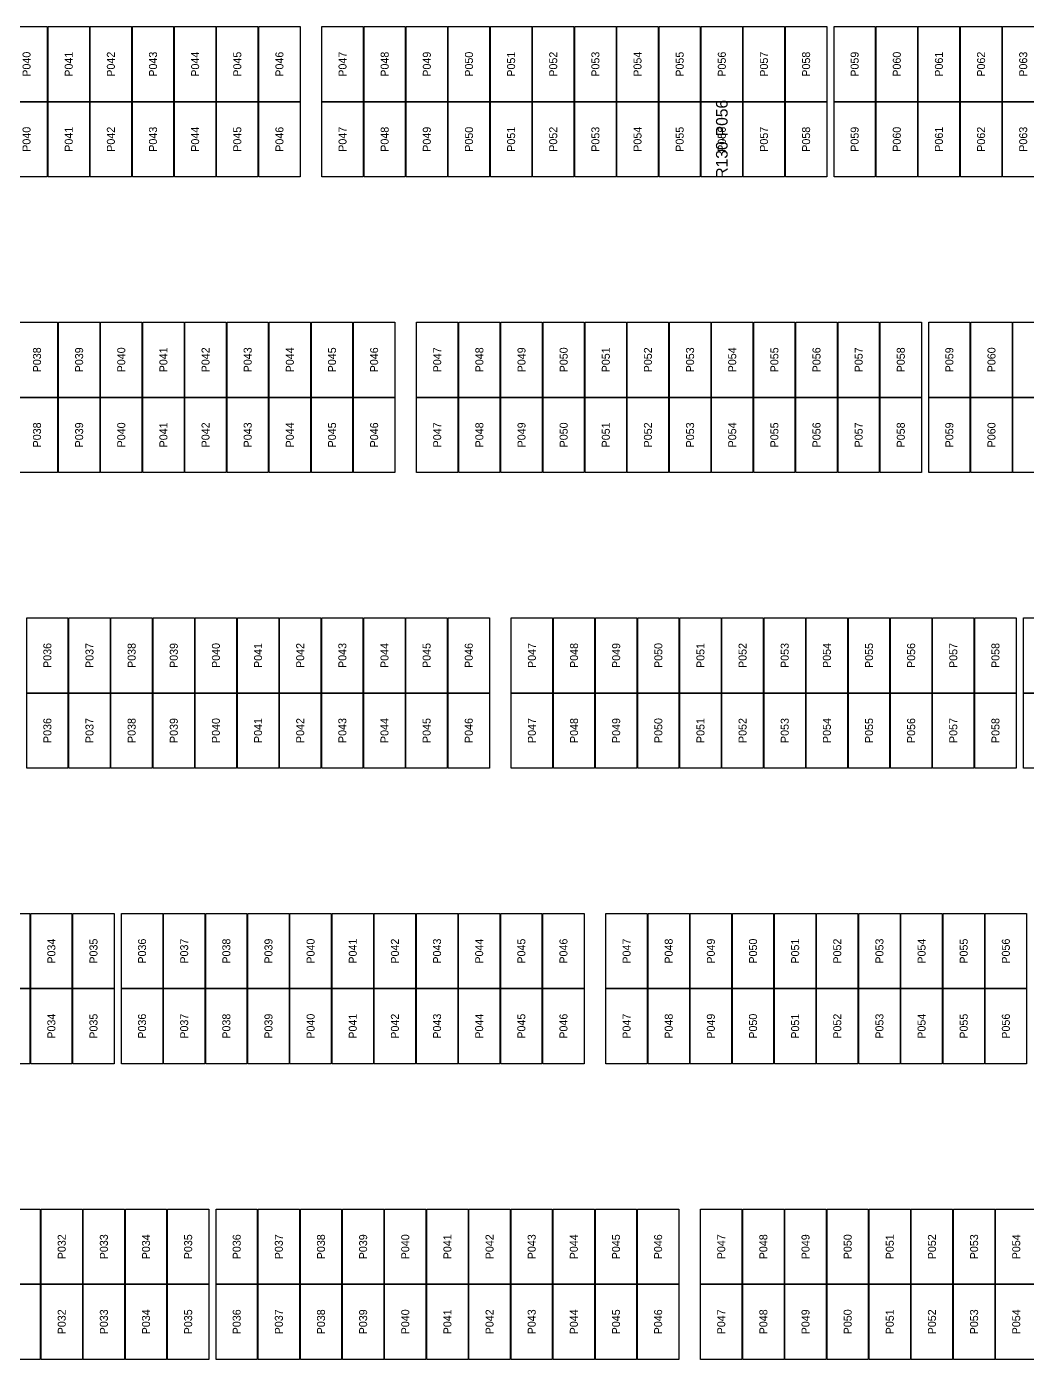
# Model space of a CAD drawing. Extents: x 296295 to 296770, y 651564 to 652121.
# Drawn here: x 296613.13 to 296640.63, y 651564.12 to 651600.75 of the extents above; entities that cross this region are included whole.
import ezdxf
from ezdxf.enums import TextEntityAlignment as Align

# ---------------------------------------------------------------- set-up
doc = ezdxf.new("R2010")
doc.units = 0

msp = doc.modelspace()

# ---------------------------------------------------------------- linework, layer by layer
at = {"layer": 'DEFECTIVE_PANELS'}
msp.add_lwpolyline([(296631.663, 651598.684), (296632.797, 651598.684), (296632.797, 651596.621), (296631.663, 651596.621)], close=True, dxfattribs=at)
at = {"layer": 'PANELS_MASTER'}
for points in [[(296612.559, 651600.747), (296613.693, 651600.747), (296613.693, 651598.684), (296612.559, 651598.684)], [(296613.717, 651600.747), (296614.851, 651600.747), (296614.851, 651598.684), (296613.717, 651598.684)], [(296614.875, 651600.747), (296616.009, 651600.747), (296616.009, 651598.684), (296614.875, 651598.684)], [(296616.033, 651600.747), (296617.167, 651600.747), (296617.167, 651598.684), (296616.033, 651598.684)], [(296617.191, 651600.747), (296618.325, 651600.747), (296618.325, 651598.684), (296617.191, 651598.684)], [(296618.349, 651600.747), (296619.483, 651600.747), (296619.483, 651598.684), (296618.349, 651598.684)], [(296619.507, 651600.747), (296620.641, 651600.747), (296620.641, 651598.684), (296619.507, 651598.684)], [(296621.241, 651600.747), (296622.375, 651600.747), (296622.375, 651598.684), (296621.241, 651598.684)], [(296622.399, 651600.747), (296623.533, 651600.747), (296623.533, 651598.684), (296622.399, 651598.684)], [(296623.557, 651600.747), (296624.691, 651600.747), (296624.691, 651598.684), (296623.557, 651598.684)], [(296624.715, 651600.747), (296625.849, 651600.747), (296625.849, 651598.684), (296624.715, 651598.684)], [(296625.873, 651600.747), (296627.007, 651600.747), (296627.007, 651598.684), (296625.873, 651598.684)], [(296627.031, 651600.747), (296628.165, 651600.747), (296628.165, 651598.684), (296627.031, 651598.684)], [(296628.189, 651600.747), (296629.323, 651600.747), (296629.323, 651598.684), (296628.189, 651598.684)], [(296629.347, 651600.747), (296630.481, 651600.747), (296630.481, 651598.684), (296629.347, 651598.684)], [(296630.505, 651600.747), (296631.639, 651600.747), (296631.639, 651598.684), (296630.505, 651598.684)], [(296631.663, 651600.747), (296632.797, 651600.747), (296632.797, 651598.684), (296631.663, 651598.684)], [(296632.821, 651600.747), (296633.955, 651600.747), (296633.955, 651598.684), (296632.821, 651598.684)], [(296633.979, 651600.747), (296635.113, 651600.747), (296635.113, 651598.684), (296633.979, 651598.684)], [(296635.313, 651600.747), (296636.447, 651600.747), (296636.447, 651598.684), (296635.313, 651598.684)], [(296636.471, 651600.747), (296637.605, 651600.747), (296637.605, 651598.684), (296636.471, 651598.684)], [(296637.629, 651600.747), (296638.763, 651600.747), (296638.763, 651598.684), (296637.629, 651598.684)], [(296638.787, 651600.747), (296639.921, 651600.747), (296639.921, 651598.684), (296638.787, 651598.684)], [(296639.945, 651600.747), (296641.079, 651600.747), (296641.079, 651598.684), (296639.945, 651598.684)], [(296612.559, 651598.684), (296613.693, 651598.684), (296613.693, 651596.621), (296612.559, 651596.621)], [(296613.717, 651598.684), (296614.851, 651598.684), (296614.851, 651596.621), (296613.717, 651596.621)], [(296614.875, 651598.684), (296616.009, 651598.684), (296616.009, 651596.621), (296614.875, 651596.621)], [(296616.033, 651598.684), (296617.167, 651598.684), (296617.167, 651596.621), (296616.033, 651596.621)], [(296617.191, 651598.684), (296618.325, 651598.684), (296618.325, 651596.621), (296617.191, 651596.621)], [(296618.349, 651598.684), (296619.483, 651598.684), (296619.483, 651596.621), (296618.349, 651596.621)], [(296619.507, 651598.684), (296620.641, 651598.684), (296620.641, 651596.621), (296619.507, 651596.621)], [(296621.241, 651598.684), (296622.375, 651598.684), (296622.375, 651596.621), (296621.241, 651596.621)], [(296622.399, 651598.684), (296623.533, 651598.684), (296623.533, 651596.621), (296622.399, 651596.621)], [(296623.557, 651598.684), (296624.691, 651598.684), (296624.691, 651596.621), (296623.557, 651596.621)], [(296624.715, 651598.684), (296625.849, 651598.684), (296625.849, 651596.621), (296624.715, 651596.621)], [(296625.873, 651598.684), (296627.007, 651598.684), (296627.007, 651596.621), (296625.873, 651596.621)], [(296627.031, 651598.684), (296628.165, 651598.684), (296628.165, 651596.621), (296627.031, 651596.621)], [(296628.189, 651598.684), (296629.323, 651598.684), (296629.323, 651596.621), (296628.189, 651596.621)], [(296629.347, 651598.684), (296630.481, 651598.684), (296630.481, 651596.621), (296629.347, 651596.621)], [(296630.505, 651598.684), (296631.639, 651598.684), (296631.639, 651596.621), (296630.505, 651596.621)], [(296632.821, 651598.684), (296633.955, 651598.684), (296633.955, 651596.621), (296632.821, 651596.621)], [(296633.979, 651598.684), (296635.113, 651598.684), (296635.113, 651596.621), (296633.979, 651596.621)], [(296635.313, 651598.684), (296636.447, 651598.684), (296636.447, 651596.621), (296635.313, 651596.621)], [(296636.471, 651598.684), (296637.605, 651598.684), (296637.605, 651596.621), (296636.471, 651596.621)], [(296637.629, 651598.684), (296638.763, 651598.684), (296638.763, 651596.621), (296637.629, 651596.621)], [(296638.787, 651598.684), (296639.921, 651598.684), (296639.921, 651596.621), (296638.787, 651596.621)], [(296639.945, 651598.684), (296641.079, 651598.684), (296641.079, 651596.621), (296639.945, 651596.621)], [(296612.845, 651592.621), (296613.979, 651592.621), (296613.979, 651590.558), (296612.845, 651590.558)], [(296614.003, 651592.621), (296615.137, 651592.621), (296615.137, 651590.558), (296614.003, 651590.558)], [(296615.161, 651592.621), (296616.295, 651592.621), (296616.295, 651590.558), (296615.161, 651590.558)], [(296616.319, 651592.621), (296617.453, 651592.621), (296617.453, 651590.558), (296616.319, 651590.558)], [(296617.477, 651592.621), (296618.611, 651592.621), (296618.611, 651590.558), (296617.477, 651590.558)], [(296618.635, 651592.621), (296619.769, 651592.621), (296619.769, 651590.558), (296618.635, 651590.558)], [(296619.793, 651592.621), (296620.927, 651592.621), (296620.927, 651590.558), (296619.793, 651590.558)], [(296620.951, 651592.621), (296622.085, 651592.621), (296622.085, 651590.558), (296620.951, 651590.558)], [(296622.109, 651592.621), (296623.243, 651592.621), (296623.243, 651590.558), (296622.109, 651590.558)], [(296623.843, 651592.621), (296624.977, 651592.621), (296624.977, 651590.558), (296623.843, 651590.558)], [(296625.001, 651592.621), (296626.135, 651592.621), (296626.135, 651590.558), (296625.001, 651590.558)], [(296626.159, 651592.621), (296627.293, 651592.621), (296627.293, 651590.558), (296626.159, 651590.558)], [(296627.317, 651592.621), (296628.451, 651592.621), (296628.451, 651590.558), (296627.317, 651590.558)], [(296628.475, 651592.621), (296629.609, 651592.621), (296629.609, 651590.558), (296628.475, 651590.558)], [(296629.633, 651592.621), (296630.767, 651592.621), (296630.767, 651590.558), (296629.633, 651590.558)], [(296630.791, 651592.621), (296631.925, 651592.621), (296631.925, 651590.558), (296630.791, 651590.558)], [(296631.949, 651592.621), (296633.083, 651592.621), (296633.083, 651590.558), (296631.949, 651590.558)], [(296633.107, 651592.621), (296634.241, 651592.621), (296634.241, 651590.558), (296633.107, 651590.558)], [(296634.265, 651592.621), (296635.399, 651592.621), (296635.399, 651590.558), (296634.265, 651590.558)], [(296635.423, 651592.621), (296636.557, 651592.621), (296636.557, 651590.558), (296635.423, 651590.558)], [(296636.581, 651592.621), (296637.715, 651592.621), (296637.715, 651590.558), (296636.581, 651590.558)], [(296637.915, 651592.621), (296639.049, 651592.621), (296639.049, 651590.558), (296637.915, 651590.558)], [(296639.073, 651592.621), (296640.207, 651592.621), (296640.207, 651590.558), (296639.073, 651590.558)], [(296640.231, 651592.621), (296641.365, 651592.621), (296641.365, 651590.558), (296640.231, 651590.558)], [(296612.845, 651590.558), (296613.979, 651590.558), (296613.979, 651588.495), (296612.845, 651588.495)], [(296614.003, 651590.558), (296615.137, 651590.558), (296615.137, 651588.495), (296614.003, 651588.495)], [(296615.161, 651590.558), (296616.295, 651590.558), (296616.295, 651588.495), (296615.161, 651588.495)], [(296616.319, 651590.558), (296617.453, 651590.558), (296617.453, 651588.495), (296616.319, 651588.495)], [(296617.477, 651590.558), (296618.611, 651590.558), (296618.611, 651588.495), (296617.477, 651588.495)], [(296618.635, 651590.558), (296619.769, 651590.558), (296619.769, 651588.495), (296618.635, 651588.495)], [(296619.793, 651590.558), (296620.927, 651590.558), (296620.927, 651588.495), (296619.793, 651588.495)], [(296620.951, 651590.558), (296622.085, 651590.558), (296622.085, 651588.495), (296620.951, 651588.495)], [(296622.109, 651590.558), (296623.243, 651590.558), (296623.243, 651588.495), (296622.109, 651588.495)], [(296623.843, 651590.558), (296624.977, 651590.558), (296624.977, 651588.495), (296623.843, 651588.495)], [(296625.001, 651590.558), (296626.135, 651590.558), (296626.135, 651588.495), (296625.001, 651588.495)], [(296626.159, 651590.558), (296627.293, 651590.558), (296627.293, 651588.495), (296626.159, 651588.495)], [(296627.317, 651590.558), (296628.451, 651590.558), (296628.451, 651588.495), (296627.317, 651588.495)], [(296628.475, 651590.558), (296629.609, 651590.558), (296629.609, 651588.495), (296628.475, 651588.495)], [(296629.633, 651590.558), (296630.767, 651590.558), (296630.767, 651588.495), (296629.633, 651588.495)], [(296630.791, 651590.558), (296631.925, 651590.558), (296631.925, 651588.495), (296630.791, 651588.495)], [(296631.949, 651590.558), (296633.083, 651590.558), (296633.083, 651588.495), (296631.949, 651588.495)], [(296633.107, 651590.558), (296634.241, 651590.558), (296634.241, 651588.495), (296633.107, 651588.495)], [(296634.265, 651590.558), (296635.399, 651590.558), (296635.399, 651588.495), (296634.265, 651588.495)], [(296635.423, 651590.558), (296636.557, 651590.558), (296636.557, 651588.495), (296635.423, 651588.495)], [(296636.581, 651590.558), (296637.715, 651590.558), (296637.715, 651588.495), (296636.581, 651588.495)], [(296637.915, 651590.558), (296639.049, 651590.558), (296639.049, 651588.495), (296637.915, 651588.495)], [(296639.073, 651590.558), (296640.207, 651590.558), (296640.207, 651588.495), (296639.073, 651588.495)], [(296640.231, 651590.558), (296641.365, 651590.558), (296641.365, 651588.495), (296640.231, 651588.495)], [(296613.13, 651584.495), (296614.264, 651584.495), (296614.264, 651582.432), (296613.13, 651582.432)], [(296614.288, 651584.495), (296615.422, 651584.495), (296615.422, 651582.432), (296614.288, 651582.432)], [(296615.446, 651584.495), (296616.58, 651584.495), (296616.58, 651582.432), (296615.446, 651582.432)], [(296616.604, 651584.495), (296617.738, 651584.495), (296617.738, 651582.432), (296616.604, 651582.432)], [(296617.762, 651584.495), (296618.896, 651584.495), (296618.896, 651582.432), (296617.762, 651582.432)], [(296618.92, 651584.495), (296620.054, 651584.495), (296620.054, 651582.432), (296618.92, 651582.432)], [(296620.078, 651584.495), (296621.212, 651584.495), (296621.212, 651582.432), (296620.078, 651582.432)], [(296621.236, 651584.495), (296622.37, 651584.495), (296622.37, 651582.432), (296621.236, 651582.432)], [(296622.394, 651584.495), (296623.528, 651584.495), (296623.528, 651582.432), (296622.394, 651582.432)], [(296623.552, 651584.495), (296624.686, 651584.495), (296624.686, 651582.432), (296623.552, 651582.432)], [(296624.71, 651584.495), (296625.844, 651584.495), (296625.844, 651582.432), (296624.71, 651582.432)], [(296626.444, 651584.495), (296627.578, 651584.495), (296627.578, 651582.432), (296626.444, 651582.432)], [(296627.602, 651584.495), (296628.736, 651584.495), (296628.736, 651582.432), (296627.602, 651582.432)], [(296628.76, 651584.495), (296629.894, 651584.495), (296629.894, 651582.432), (296628.76, 651582.432)], [(296629.918, 651584.495), (296631.052, 651584.495), (296631.052, 651582.432), (296629.918, 651582.432)], [(296631.076, 651584.495), (296632.21, 651584.495), (296632.21, 651582.432), (296631.076, 651582.432)], [(296632.234, 651584.495), (296633.368, 651584.495), (296633.368, 651582.432), (296632.234, 651582.432)], [(296633.392, 651584.495), (296634.526, 651584.495), (296634.526, 651582.432), (296633.392, 651582.432)], [(296634.55, 651584.495), (296635.684, 651584.495), (296635.684, 651582.432), (296634.55, 651582.432)], [(296635.708, 651584.495), (296636.842, 651584.495), (296636.842, 651582.432), (296635.708, 651582.432)], [(296636.866, 651584.495), (296638, 651584.495), (296638, 651582.432), (296636.866, 651582.432)], [(296638.024, 651584.495), (296639.158, 651584.495), (296639.158, 651582.432), (296638.024, 651582.432)], [(296639.182, 651584.495), (296640.316, 651584.495), (296640.316, 651582.432), (296639.182, 651582.432)], [(296640.516, 651584.495), (296641.65, 651584.495), (296641.65, 651582.432), (296640.516, 651582.432)], [(296613.13, 651582.432), (296614.264, 651582.432), (296614.264, 651580.369), (296613.13, 651580.369)], [(296614.288, 651582.432), (296615.422, 651582.432), (296615.422, 651580.369), (296614.288, 651580.369)], [(296615.446, 651582.432), (296616.58, 651582.432), (296616.58, 651580.369), (296615.446, 651580.369)], [(296616.604, 651582.432), (296617.738, 651582.432), (296617.738, 651580.369), (296616.604, 651580.369)], [(296617.762, 651582.432), (296618.896, 651582.432), (296618.896, 651580.369), (296617.762, 651580.369)], [(296618.92, 651582.432), (296620.054, 651582.432), (296620.054, 651580.369), (296618.92, 651580.369)], [(296620.078, 651582.432), (296621.212, 651582.432), (296621.212, 651580.369), (296620.078, 651580.369)], [(296621.236, 651582.432), (296622.37, 651582.432), (296622.37, 651580.369), (296621.236, 651580.369)], [(296622.394, 651582.432), (296623.528, 651582.432), (296623.528, 651580.369), (296622.394, 651580.369)], [(296623.552, 651582.432), (296624.686, 651582.432), (296624.686, 651580.369), (296623.552, 651580.369)], [(296624.71, 651582.432), (296625.844, 651582.432), (296625.844, 651580.369), (296624.71, 651580.369)], [(296626.444, 651582.432), (296627.578, 651582.432), (296627.578, 651580.369), (296626.444, 651580.369)], [(296627.602, 651582.432), (296628.736, 651582.432), (296628.736, 651580.369), (296627.602, 651580.369)], [(296628.76, 651582.432), (296629.894, 651582.432), (296629.894, 651580.369), (296628.76, 651580.369)], [(296629.918, 651582.432), (296631.052, 651582.432), (296631.052, 651580.369), (296629.918, 651580.369)], [(296631.076, 651582.432), (296632.21, 651582.432), (296632.21, 651580.369), (296631.076, 651580.369)], [(296632.234, 651582.432), (296633.368, 651582.432), (296633.368, 651580.369), (296632.234, 651580.369)], [(296633.392, 651582.432), (296634.526, 651582.432), (296634.526, 651580.369), (296633.392, 651580.369)], [(296634.55, 651582.432), (296635.684, 651582.432), (296635.684, 651580.369), (296634.55, 651580.369)], [(296635.708, 651582.432), (296636.842, 651582.432), (296636.842, 651580.369), (296635.708, 651580.369)], [(296636.866, 651582.432), (296638, 651582.432), (296638, 651580.369), (296636.866, 651580.369)], [(296638.024, 651582.432), (296639.158, 651582.432), (296639.158, 651580.369), (296638.024, 651580.369)], [(296639.182, 651582.432), (296640.316, 651582.432), (296640.316, 651580.369), (296639.182, 651580.369)], [(296640.516, 651582.432), (296641.65, 651582.432), (296641.65, 651580.369), (296640.516, 651580.369)], [(296612.082, 651576.369), (296613.216, 651576.369), (296613.216, 651574.306), (296612.082, 651574.306)], [(296613.24, 651576.369), (296614.374, 651576.369), (296614.374, 651574.306), (296613.24, 651574.306)], [(296614.398, 651576.369), (296615.532, 651576.369), (296615.532, 651574.306), (296614.398, 651574.306)], [(296615.732, 651576.369), (296616.866, 651576.369), (296616.866, 651574.306), (296615.732, 651574.306)], [(296616.89, 651576.369), (296618.024, 651576.369), (296618.024, 651574.306), (296616.89, 651574.306)], [(296618.048, 651576.369), (296619.182, 651576.369), (296619.182, 651574.306), (296618.048, 651574.306)], [(296619.206, 651576.369), (296620.34, 651576.369), (296620.34, 651574.306), (296619.206, 651574.306)], [(296620.364, 651576.369), (296621.498, 651576.369), (296621.498, 651574.306), (296620.364, 651574.306)], [(296621.522, 651576.369), (296622.656, 651576.369), (296622.656, 651574.306), (296621.522, 651574.306)], [(296622.68, 651576.369), (296623.814, 651576.369), (296623.814, 651574.306), (296622.68, 651574.306)], [(296623.838, 651576.369), (296624.972, 651576.369), (296624.972, 651574.306), (296623.838, 651574.306)], [(296624.996, 651576.369), (296626.13, 651576.369), (296626.13, 651574.306), (296624.996, 651574.306)], [(296626.154, 651576.369), (296627.288, 651576.369), (296627.288, 651574.306), (296626.154, 651574.306)], [(296627.312, 651576.369), (296628.446, 651576.369), (296628.446, 651574.306), (296627.312, 651574.306)], [(296629.046, 651576.369), (296630.18, 651576.369), (296630.18, 651574.306), (296629.046, 651574.306)], [(296630.204, 651576.369), (296631.338, 651576.369), (296631.338, 651574.306), (296630.204, 651574.306)], [(296631.362, 651576.369), (296632.496, 651576.369), (296632.496, 651574.306), (296631.362, 651574.306)], [(296632.52, 651576.369), (296633.654, 651576.369), (296633.654, 651574.306), (296632.52, 651574.306)], [(296633.678, 651576.369), (296634.812, 651576.369), (296634.812, 651574.306), (296633.678, 651574.306)], [(296634.836, 651576.369), (296635.97, 651576.369), (296635.97, 651574.306), (296634.836, 651574.306)], [(296635.994, 651576.369), (296637.128, 651576.369), (296637.128, 651574.306), (296635.994, 651574.306)], [(296637.152, 651576.369), (296638.286, 651576.369), (296638.286, 651574.306), (296637.152, 651574.306)], [(296638.31, 651576.369), (296639.444, 651576.369), (296639.444, 651574.306), (296638.31, 651574.306)], [(296639.468, 651576.369), (296640.602, 651576.369), (296640.602, 651574.306), (296639.468, 651574.306)], [(296612.082, 651574.306), (296613.216, 651574.306), (296613.216, 651572.243), (296612.082, 651572.243)], [(296613.24, 651574.306), (296614.374, 651574.306), (296614.374, 651572.243), (296613.24, 651572.243)], [(296614.398, 651574.306), (296615.532, 651574.306), (296615.532, 651572.243), (296614.398, 651572.243)], [(296615.732, 651574.306), (296616.866, 651574.306), (296616.866, 651572.243), (296615.732, 651572.243)], [(296616.89, 651574.306), (296618.024, 651574.306), (296618.024, 651572.243), (296616.89, 651572.243)], [(296618.048, 651574.306), (296619.182, 651574.306), (296619.182, 651572.243), (296618.048, 651572.243)], [(296619.206, 651574.306), (296620.34, 651574.306), (296620.34, 651572.243), (296619.206, 651572.243)], [(296620.364, 651574.306), (296621.498, 651574.306), (296621.498, 651572.243), (296620.364, 651572.243)], [(296621.522, 651574.306), (296622.656, 651574.306), (296622.656, 651572.243), (296621.522, 651572.243)], [(296622.68, 651574.306), (296623.814, 651574.306), (296623.814, 651572.243), (296622.68, 651572.243)], [(296623.838, 651574.306), (296624.972, 651574.306), (296624.972, 651572.243), (296623.838, 651572.243)], [(296624.996, 651574.306), (296626.13, 651574.306), (296626.13, 651572.243), (296624.996, 651572.243)], [(296626.154, 651574.306), (296627.288, 651574.306), (296627.288, 651572.243), (296626.154, 651572.243)], [(296627.312, 651574.306), (296628.446, 651574.306), (296628.446, 651572.243), (296627.312, 651572.243)], [(296629.046, 651574.306), (296630.18, 651574.306), (296630.18, 651572.243), (296629.046, 651572.243)], [(296630.204, 651574.306), (296631.338, 651574.306), (296631.338, 651572.243), (296630.204, 651572.243)], [(296631.362, 651574.306), (296632.496, 651574.306), (296632.496, 651572.243), (296631.362, 651572.243)], [(296632.52, 651574.306), (296633.654, 651574.306), (296633.654, 651572.243), (296632.52, 651572.243)], [(296633.678, 651574.306), (296634.812, 651574.306), (296634.812, 651572.243), (296633.678, 651572.243)], [(296634.836, 651574.306), (296635.97, 651574.306), (296635.97, 651572.243), (296634.836, 651572.243)], [(296635.994, 651574.306), (296637.128, 651574.306), (296637.128, 651572.243), (296635.994, 651572.243)], [(296637.152, 651574.306), (296638.286, 651574.306), (296638.286, 651572.243), (296637.152, 651572.243)], [(296638.31, 651574.306), (296639.444, 651574.306), (296639.444, 651572.243), (296638.31, 651572.243)], [(296639.468, 651574.306), (296640.602, 651574.306), (296640.602, 651572.243), (296639.468, 651572.243)], [(296612.367, 651568.243), (296613.501, 651568.243), (296613.501, 651566.18), (296612.367, 651566.18)], [(296613.525, 651568.243), (296614.659, 651568.243), (296614.659, 651566.18), (296613.525, 651566.18)], [(296614.683, 651568.243), (296615.817, 651568.243), (296615.817, 651566.18), (296614.683, 651566.18)], [(296615.841, 651568.243), (296616.975, 651568.243), (296616.975, 651566.18), (296615.841, 651566.18)], [(296616.999, 651568.243), (296618.133, 651568.243), (296618.133, 651566.18), (296616.999, 651566.18)], [(296618.333, 651568.243), (296619.467, 651568.243), (296619.467, 651566.18), (296618.333, 651566.18)], [(296619.491, 651568.243), (296620.625, 651568.243), (296620.625, 651566.18), (296619.491, 651566.18)], [(296620.649, 651568.243), (296621.783, 651568.243), (296621.783, 651566.18), (296620.649, 651566.18)], [(296621.807, 651568.243), (296622.941, 651568.243), (296622.941, 651566.18), (296621.807, 651566.18)], [(296622.965, 651568.243), (296624.099, 651568.243), (296624.099, 651566.18), (296622.965, 651566.18)], [(296624.123, 651568.243), (296625.257, 651568.243), (296625.257, 651566.18), (296624.123, 651566.18)], [(296625.281, 651568.243), (296626.415, 651568.243), (296626.415, 651566.18), (296625.281, 651566.18)], [(296626.439, 651568.243), (296627.573, 651568.243), (296627.573, 651566.18), (296626.439, 651566.18)], [(296627.597, 651568.243), (296628.731, 651568.243), (296628.731, 651566.18), (296627.597, 651566.18)], [(296628.755, 651568.243), (296629.889, 651568.243), (296629.889, 651566.18), (296628.755, 651566.18)], [(296629.913, 651568.243), (296631.047, 651568.243), (296631.047, 651566.18), (296629.913, 651566.18)], [(296631.647, 651568.243), (296632.781, 651568.243), (296632.781, 651566.18), (296631.647, 651566.18)], [(296632.805, 651568.243), (296633.939, 651568.243), (296633.939, 651566.18), (296632.805, 651566.18)], [(296633.963, 651568.243), (296635.097, 651568.243), (296635.097, 651566.18), (296633.963, 651566.18)], [(296635.121, 651568.243), (296636.255, 651568.243), (296636.255, 651566.18), (296635.121, 651566.18)], [(296636.279, 651568.243), (296637.413, 651568.243), (296637.413, 651566.18), (296636.279, 651566.18)], [(296637.437, 651568.243), (296638.571, 651568.243), (296638.571, 651566.18), (296637.437, 651566.18)], [(296638.595, 651568.243), (296639.729, 651568.243), (296639.729, 651566.18), (296638.595, 651566.18)], [(296639.753, 651568.243), (296640.887, 651568.243), (296640.887, 651566.18), (296639.753, 651566.18)], [(296612.367, 651566.18), (296613.501, 651566.18), (296613.501, 651564.117), (296612.367, 651564.117)], [(296613.525, 651566.18), (296614.659, 651566.18), (296614.659, 651564.117), (296613.525, 651564.117)], [(296614.683, 651566.18), (296615.817, 651566.18), (296615.817, 651564.117), (296614.683, 651564.117)], [(296615.841, 651566.18), (296616.975, 651566.18), (296616.975, 651564.117), (296615.841, 651564.117)], [(296616.999, 651566.18), (296618.133, 651566.18), (296618.133, 651564.117), (296616.999, 651564.117)], [(296618.333, 651566.18), (296619.467, 651566.18), (296619.467, 651564.117), (296618.333, 651564.117)], [(296619.491, 651566.18), (296620.625, 651566.18), (296620.625, 651564.117), (296619.491, 651564.117)], [(296620.649, 651566.18), (296621.783, 651566.18), (296621.783, 651564.117), (296620.649, 651564.117)], [(296621.807, 651566.18), (296622.941, 651566.18), (296622.941, 651564.117), (296621.807, 651564.117)], [(296622.965, 651566.18), (296624.099, 651566.18), (296624.099, 651564.117), (296622.965, 651564.117)], [(296624.123, 651566.18), (296625.257, 651566.18), (296625.257, 651564.117), (296624.123, 651564.117)], [(296625.281, 651566.18), (296626.415, 651566.18), (296626.415, 651564.117), (296625.281, 651564.117)], [(296626.439, 651566.18), (296627.573, 651566.18), (296627.573, 651564.117), (296626.439, 651564.117)], [(296627.597, 651566.18), (296628.731, 651566.18), (296628.731, 651564.117), (296627.597, 651564.117)], [(296628.755, 651566.18), (296629.889, 651566.18), (296629.889, 651564.117), (296628.755, 651564.117)], [(296629.913, 651566.18), (296631.047, 651566.18), (296631.047, 651564.117), (296629.913, 651564.117)], [(296631.647, 651566.18), (296632.781, 651566.18), (296632.781, 651564.117), (296631.647, 651564.117)], [(296632.805, 651566.18), (296633.939, 651566.18), (296633.939, 651564.117), (296632.805, 651564.117)], [(296633.963, 651566.18), (296635.097, 651566.18), (296635.097, 651564.117), (296633.963, 651564.117)], [(296635.121, 651566.18), (296636.255, 651566.18), (296636.255, 651564.117), (296635.121, 651564.117)], [(296636.279, 651566.18), (296637.413, 651566.18), (296637.413, 651564.117), (296636.279, 651564.117)], [(296637.437, 651566.18), (296638.571, 651566.18), (296638.571, 651564.117), (296637.437, 651564.117)], [(296638.595, 651566.18), (296639.729, 651566.18), (296639.729, 651564.117), (296638.595, 651564.117)], [(296639.753, 651566.18), (296640.887, 651566.18), (296640.887, 651564.117), (296639.753, 651564.117)]]:
    msp.add_lwpolyline(points, close=True, dxfattribs=at)

# ---------------------------------------------------------------- texts
at = {"layer": 'DEFECT_LABELS'}
msp.add_text('R130-P056', height=0.32, rotation=90, dxfattribs=at).set_placement((296632.23, 651597.652), align=Align.MIDDLE_CENTER)
at = {"layer": 'PANEL_POSITION'}
for s, p in [('P040', (296613.126, 651599.715)), ('P041', (296614.284, 651599.715)), ('P042', (296615.442, 651599.715)), ('P043', (296616.6, 651599.715)), ('P044', (296617.758, 651599.715)), ('P045', (296618.916, 651599.715)), ('P046', (296620.074, 651599.715)), ('P047', (296621.808, 651599.715)), ('P048', (296622.966, 651599.715)), ('P049', (296624.124, 651599.715)), ('P050', (296625.282, 651599.715)), ('P051', (296626.44, 651599.715)), ('P052', (296627.598, 651599.715)), ('P053', (296628.756, 651599.715)), ('P054', (296629.914, 651599.715)), ('P055', (296631.072, 651599.715)), ('P056', (296632.23, 651599.715)), ('P057', (296633.388, 651599.715)), ('P058', (296634.546, 651599.715)), ('P059', (296635.88, 651599.715)), ('P060', (296637.038, 651599.715)), ('P061', (296638.196, 651599.715)), ('P062', (296639.354, 651599.715)), ('P063', (296640.512, 651599.715)), ('P040', (296613.126, 651597.652)), ('P041', (296614.284, 651597.652)), ('P042', (296615.442, 651597.652)), ('P043', (296616.6, 651597.652)), ('P044', (296617.758, 651597.652)), ('P045', (296618.916, 651597.652)), ('P046', (296620.074, 651597.652)), ('P047', (296621.808, 651597.652)), ('P048', (296622.966, 651597.652)), ('P049', (296624.124, 651597.652)), ('P050', (296625.282, 651597.652)), ('P051', (296626.44, 651597.652)), ('P052', (296627.598, 651597.652)), ('P053', (296628.756, 651597.652)), ('P054', (296629.914, 651597.652)), ('P055', (296631.072, 651597.652)), ('P056', (296632.23, 651597.652)), ('P057', (296633.388, 651597.652)), ('P058', (296634.546, 651597.652)), ('P059', (296635.88, 651597.652)), ('P060', (296637.038, 651597.652)), ('P061', (296638.196, 651597.652)), ('P062', (296639.354, 651597.652)), ('P063', (296640.512, 651597.652)), ('P038', (296613.412, 651591.589)), ('P039', (296614.57, 651591.589)), ('P040', (296615.728, 651591.589)), ('P041', (296616.886, 651591.589)), ('P042', (296618.044, 651591.589)), ('P043', (296619.202, 651591.589)), ('P044', (296620.36, 651591.589)), ('P045', (296621.518, 651591.589)), ('P046', (296622.676, 651591.589)), ('P047', (296624.41, 651591.589)), ('P048', (296625.568, 651591.589)), ('P049', (296626.726, 651591.589)), ('P050', (296627.884, 651591.589)), ('P051', (296629.042, 651591.589)), ('P052', (296630.2, 651591.589)), ('P053', (296631.358, 651591.589)), ('P054', (296632.516, 651591.589)), ('P055', (296633.674, 651591.589)), ('P056', (296634.832, 651591.589)), ('P057', (296635.99, 651591.589)), ('P058', (296637.148, 651591.589)), ('P059', (296638.482, 651591.589)), ('P060', (296639.64, 651591.589)), ('P038', (296613.412, 651589.526)), ('P039', (296614.57, 651589.526)), ('P040', (296615.728, 651589.526)), ('P041', (296616.886, 651589.526)), ('P042', (296618.044, 651589.526)), ('P043', (296619.202, 651589.526)), ('P044', (296620.36, 651589.526)), ('P045', (296621.518, 651589.526)), ('P046', (296622.676, 651589.526)), ('P047', (296624.41, 651589.526)), ('P048', (296625.568, 651589.526)), ('P049', (296626.726, 651589.526)), ('P050', (296627.884, 651589.526)), ('P051', (296629.042, 651589.526)), ('P052', (296630.2, 651589.526)), ('P053', (296631.358, 651589.526)), ('P054', (296632.516, 651589.526)), ('P055', (296633.674, 651589.526)), ('P056', (296634.832, 651589.526)), ('P057', (296635.99, 651589.526)), ('P058', (296637.148, 651589.526)), ('P059', (296638.482, 651589.526)), ('P060', (296639.64, 651589.526)), ('P036', (296613.697, 651583.463)), ('P037', (296614.855, 651583.463)), ('P038', (296616.013, 651583.463)), ('P039', (296617.171, 651583.463)), ('P040', (296618.329, 651583.463)), ('P041', (296619.487, 651583.463)), ('P042', (296620.645, 651583.463)), ('P043', (296621.803, 651583.463)), ('P044', (296622.961, 651583.463)), ('P045', (296624.119, 651583.463)), ('P046', (296625.277, 651583.463)), ('P047', (296627.011, 651583.463)), ('P048', (296628.169, 651583.463)), ('P049', (296629.327, 651583.463)), ('P050', (296630.485, 651583.463)), ('P051', (296631.643, 651583.463)), ('P052', (296632.801, 651583.463)), ('P053', (296633.959, 651583.463)), ('P054', (296635.117, 651583.463)), ('P055', (296636.275, 651583.463)), ('P056', (296637.433, 651583.463)), ('P057', (296638.591, 651583.463)), ('P058', (296639.749, 651583.463)), ('P036', (296613.697, 651581.4)), ('P037', (296614.855, 651581.4)), ('P038', (296616.013, 651581.4)), ('P039', (296617.171, 651581.4)), ('P040', (296618.329, 651581.4)), ('P041', (296619.487, 651581.4)), ('P042', (296620.645, 651581.4)), ('P043', (296621.803, 651581.4)), ('P044', (296622.961, 651581.4)), ('P045', (296624.119, 651581.4)), ('P046', (296625.277, 651581.4)), ('P047', (296627.011, 651581.4)), ('P048', (296628.169, 651581.4)), ('P049', (296629.327, 651581.4)), ('P050', (296630.485, 651581.4)), ('P051', (296631.643, 651581.4)), ('P052', (296632.801, 651581.4)), ('P053', (296633.959, 651581.4)), ('P054', (296635.117, 651581.4)), ('P055', (296636.275, 651581.4)), ('P056', (296637.433, 651581.4)), ('P057', (296638.591, 651581.4)), ('P058', (296639.749, 651581.4)), ('P034', (296613.807, 651575.337)), ('P035', (296614.965, 651575.337)), ('P036', (296616.299, 651575.337)), ('P037', (296617.457, 651575.337)), ('P038', (296618.615, 651575.337)), ('P039', (296619.773, 651575.337)), ('P040', (296620.931, 651575.337)), ('P041', (296622.089, 651575.337)), ('P042', (296623.247, 651575.337)), ('P043', (296624.405, 651575.337)), ('P044', (296625.563, 651575.337)), ('P045', (296626.721, 651575.337)), ('P046', (296627.879, 651575.337)), ('P047', (296629.613, 651575.337)), ('P048', (296630.771, 651575.337)), ('P049', (296631.929, 651575.337)), ('P050', (296633.087, 651575.337)), ('P051', (296634.245, 651575.337)), ('P052', (296635.403, 651575.337)), ('P053', (296636.561, 651575.337)), ('P054', (296637.719, 651575.337)), ('P055', (296638.877, 651575.337)), ('P056', (296640.035, 651575.337)), ('P034', (296613.807, 651573.274)), ('P035', (296614.965, 651573.274)), ('P036', (296616.299, 651573.274)), ('P037', (296617.457, 651573.274)), ('P038', (296618.615, 651573.274)), ('P039', (296619.773, 651573.274)), ('P040', (296620.931, 651573.274)), ('P041', (296622.089, 651573.274)), ('P042', (296623.247, 651573.274)), ('P043', (296624.405, 651573.274)), ('P044', (296625.563, 651573.274)), ('P045', (296626.721, 651573.274)), ('P046', (296627.879, 651573.274)), ('P047', (296629.613, 651573.274)), ('P048', (296630.771, 651573.274)), ('P049', (296631.929, 651573.274)), ('P050', (296633.087, 651573.274)), ('P051', (296634.245, 651573.274)), ('P052', (296635.403, 651573.274)), ('P053', (296636.561, 651573.274)), ('P054', (296637.719, 651573.274)), ('P055', (296638.877, 651573.274)), ('P056', (296640.035, 651573.274)), ('P032', (296614.092, 651567.211)), ('P033', (296615.25, 651567.211)), ('P034', (296616.408, 651567.211)), ('P035', (296617.566, 651567.211)), ('P036', (296618.9, 651567.211)), ('P037', (296620.058, 651567.211)), ('P038', (296621.216, 651567.211)), ('P039', (296622.374, 651567.211)), ('P040', (296623.532, 651567.211)), ('P041', (296624.69, 651567.211)), ('P042', (296625.848, 651567.211)), ('P043', (296627.006, 651567.211)), ('P044', (296628.164, 651567.211)), ('P045', (296629.322, 651567.211)), ('P046', (296630.48, 651567.211)), ('P047', (296632.214, 651567.211)), ('P048', (296633.372, 651567.211)), ('P049', (296634.53, 651567.211)), ('P050', (296635.688, 651567.211)), ('P051', (296636.846, 651567.211)), ('P052', (296638.004, 651567.211)), ('P053', (296639.162, 651567.211)), ('P054', (296640.32, 651567.211)), ('P032', (296614.092, 651565.148)), ('P033', (296615.25, 651565.148)), ('P034', (296616.408, 651565.148)), ('P035', (296617.566, 651565.148)), ('P036', (296618.9, 651565.148)), ('P037', (296620.058, 651565.148)), ('P038', (296621.216, 651565.148)), ('P039', (296622.374, 651565.148)), ('P040', (296623.532, 651565.148)), ('P041', (296624.69, 651565.148)), ('P042', (296625.848, 651565.148)), ('P043', (296627.006, 651565.148)), ('P044', (296628.164, 651565.148)), ('P045', (296629.322, 651565.148)), ('P046', (296630.48, 651565.148)), ('P047', (296632.214, 651565.148)), ('P048', (296633.372, 651565.148)), ('P049', (296634.53, 651565.148)), ('P050', (296635.688, 651565.148)), ('P051', (296636.846, 651565.148)), ('P052', (296638.004, 651565.148)), ('P053', (296639.162, 651565.148)), ('P054', (296640.32, 651565.148))]:
    msp.add_text(s, height=0.22, rotation=90, dxfattribs=at).set_placement(p, align=Align.MIDDLE_CENTER)

doc.saveas('drawing.dxf')
